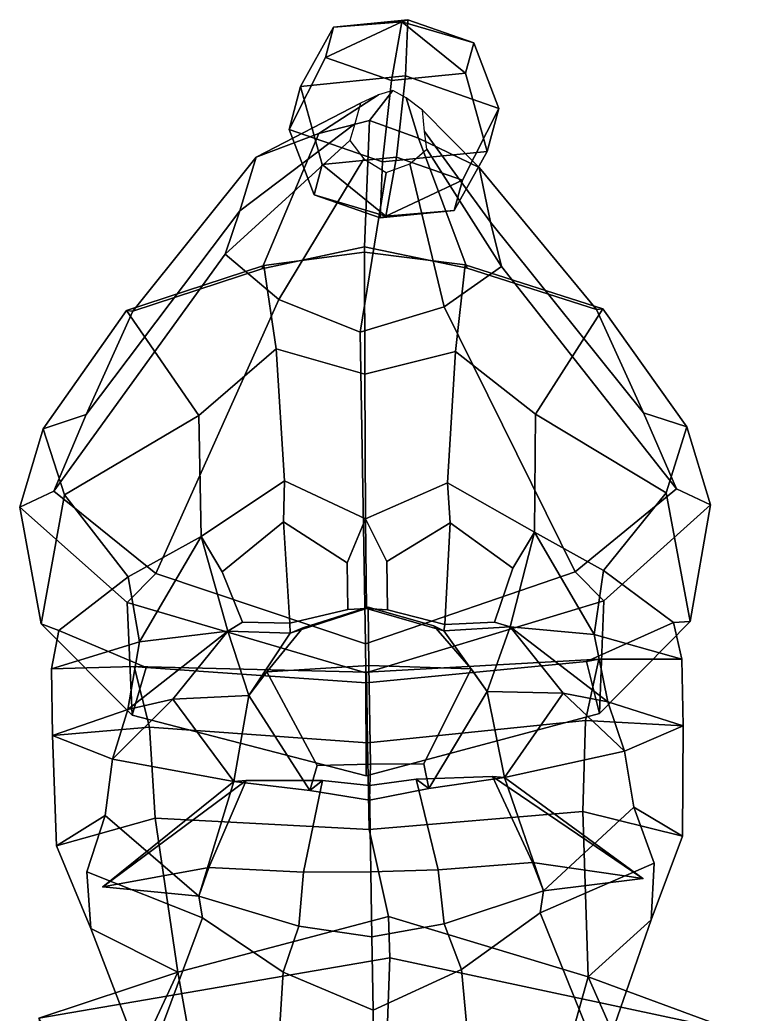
# Model space of a CAD drawing. Extents: x -179 to 175, y -153 to 326.
# Drawn here: x -71.5 to 66.9, y 134.4 to 326 of the extents above; entities that cross this region are included whole.
import ezdxf

# ---------------------------------------------------------------- set-up
doc = ezdxf.new("R2010")
doc.units = 0

msp = doc.modelspace()

# ---------------------------------------------------------------- linework, layer by layer
for p in [(48.528408, 160.532959, 98.619125), (-55.465328, 158.910126, 98.8069)]:
    msp.add_point(p)
for points in [[(-11.038629, 324.528137, -55.131645), (3.241039, 325.950623, -61.046478), (2.805259, 315.144165, -72.5009), (-17.389252, 313.132507, -64.136131)], [(2.121485, 325.576447, -45.000076), (3.241039, 325.950623, -61.046478), (-11.038629, 324.528137, -55.131645)], [(2.121485, 325.576447, -45.000076), (15.951421, 321.518158, -53.318748), (3.241039, 325.950623, -61.046478)], [(15.951421, 321.518158, -53.318748), (20.780434, 308.875732, -61.572308), (2.805259, 315.144165, -72.5009), (3.241039, 325.950623, -61.046478)], [(-19.608593, 304.852386, -44.842716), (-12.607933, 318.673248, -41.489193), (-11.038629, 324.528137, -55.131645), (-17.389252, 313.132507, -64.136131)], [(0.102423, 314.240784, -33.76152), (2.121485, 325.576447, -45.000076), (-12.607933, 318.673248, -41.489193)], [(-12.607933, 318.673248, -41.489193), (2.121485, 325.576447, -45.000076), (-11.038629, 324.528137, -55.131645)], [(0.102423, 314.240784, -33.76152), (14.382116, 315.663239, -39.676296), (2.121485, 325.576447, -45.000076)], [(14.382116, 315.663239, -39.676296), (15.951421, 321.518158, -53.318748), (2.121485, 325.576447, -45.000076)], [(18.561092, 300.595612, -42.278896), (20.780434, 308.875732, -61.572308), (15.951421, 321.518158, -53.318748), (14.382116, 315.663239, -39.676296)], [(-1.633412, 298.583954, -33.914158), (0.102423, 314.240784, -33.76152), (-12.607933, 318.673248, -41.489193), (-19.608593, 304.852386, -44.842716)], [(-13.210246, 298.064819, -66.73867), (-17.389252, 313.132507, -64.136131), (2.805259, 315.144165, -72.5009), (1.069422, 299.487305, -72.653503)], [(-1.633412, 298.583954, -33.914158), (18.561092, 300.595612, -42.278896), (14.382116, 315.663239, -39.676296), (0.102423, 314.240784, -33.76152)], [(13.779801, 295.05481, -64.925774), (1.069422, 299.487305, -72.653503), (2.805259, 315.144165, -72.5009), (20.780434, 308.875732, -61.572308)], [(-19.608593, 304.852386, -44.842716), (-17.389252, 313.132507, -64.136131), (-13.210246, 298.064819, -66.73867), (-14.779551, 292.2099, -53.096222)], [(0.355708, 312.353241, -40.816219), (-2.411127, 311.500183, -41.508045), (-13.869087, 304.034882, 12.179085), (-4.150543, 306.562408, 15.036867)], [(0.355708, 312.353241, -40.816219), (-4.150543, 306.562408, 15.036867), (5.314812, 303.160522, 12.724264), (2.934606, 310.904022, -41.148975)], [(-2.411127, 311.500183, -41.508045), (-5.884689, 309.897125, -42.608356), (-25.973539, 299.496613, 7.411514), (-13.869087, 304.034882, 12.179085)], [(2.934606, 310.904022, -41.148975), (5.314812, 303.160522, 12.724264), (16.98542, 297.538635, 8.632348), (6.086136, 308.562103, -41.804287)], [(-5.884689, 309.897125, -42.608356), (-6.96007, 305.917358, -44.46629), (-29.089338, 289.155029, -1.788122), (-25.973539, 299.496613, 7.411514)], [(6.086136, 308.562103, -41.804287), (16.98542, 297.538635, 8.632348), (19.207642, 286.953766, -0.415589), (6.498233, 304.416473, -43.562309)], [(18.561092, 300.595612, -42.278896), (12.210497, 289.199921, -51.283325), (13.779801, 295.05481, -64.925774), (20.780434, 308.875732, -61.572308)], [(-5.097145, 282.195831, 72.495621), (-4.150543, 306.562408, 15.036867), (-13.869087, 304.034882, 12.179085), (-24.873465, 278.001556, 66.318176)], [(-5.097145, 282.195831, 72.495621), (14.702819, 278.138794, 66.302299), (5.314812, 303.160522, 12.724264), (-4.150543, 306.562408, 15.036867)], [(-6.96007, 305.917358, -44.46629), (-7.9085, 302.716156, -45.970417), (-31.89329, 280.826294, -9.217199), (-29.089338, 289.155029, -1.788122)], [(-1.633412, 298.583954, -33.914158), (-19.608593, 304.852386, -44.842716), (-14.779551, 292.2099, -53.096222), (-2.069194, 287.777466, -45.368549)], [(-49.709743, 269.853973, 56.167973), (-24.873465, 278.001556, 66.318176), (-13.869087, 304.034882, 12.179085), (-25.973539, 299.496613, 7.411514)], [(-7.9085, 302.716156, -45.970417), (-5.194174, 299.180786, -47.196125), (-21.566402, 272.089142, -16.107912), (-31.89329, 280.826294, -9.217199)], [(39.586857, 270.163605, 56.132149), (16.98542, 297.538635, 8.632348), (5.314812, 303.160522, 12.724264), (14.702819, 278.138794, 66.302299)], [(6.498233, 304.416473, -43.562309), (19.207642, 286.953766, -0.415589), (21.290804, 278.402283, -7.705781), (6.911633, 301.063385, -44.974964)], [(6.911633, 301.063385, -44.974964), (21.290804, 278.402283, -7.705781), (10.259311, 270.638611, -15.20347), (3.674291, 298.191772, -46.600441)], [(-58.689148, 249.893005, 36.146328), (-49.709743, 269.853973, 56.167973), (-25.973539, 299.496613, 7.411514), (-29.089338, 289.155029, -1.788122)], [(-5.194174, 299.180786, -47.196125), (-0.936113, 296.528107, -47.858719), (-5.890884, 265.805664, -20.502378), (-21.566402, 272.089142, -16.107912)], [(-0.949656, 288.151611, -61.414898), (-13.210246, 298.064819, -66.73867), (1.069422, 299.487305, -72.653503)], [(-1.633412, 298.583954, -33.914158), (-2.069194, 287.777466, -45.368549), (12.210497, 289.199921, -51.283325), (18.561092, 300.595612, -42.278896)], [(-0.949656, 288.151611, -61.414898), (1.069422, 299.487305, -72.653503), (13.779801, 295.05481, -64.925774)], [(-14.779551, 292.2099, -53.096222), (-13.210246, 298.064819, -66.73867), (-0.949656, 288.151611, -61.414898)], [(3.674291, 298.191772, -46.600441), (10.259311, 270.638611, -15.20347), (-5.890884, 265.805664, -20.502378), (-0.936113, 296.528107, -47.858719)], [(48.688404, 250.26535, 36.103249), (19.207642, 286.953766, -0.415589), (16.98542, 297.538635, 8.632348), (39.586857, 270.163605, 56.132149)], [(12.210497, 289.199921, -51.283325), (-0.949656, 288.151611, -61.414898), (13.779801, 295.05481, -64.925774)], [(-2.069194, 287.777466, -45.368549), (-14.779551, 292.2099, -53.096222), (-0.949656, 288.151611, -61.414898)], [(-64.915215, 235.153809, 18.206783), (-58.689148, 249.893005, 36.146328), (-29.089338, 289.155029, -1.788122), (-31.89329, 280.826294, -9.217199)], [(-2.069194, 287.777466, -45.368549), (-0.949656, 288.151611, -61.414898), (12.210497, 289.199921, -51.283325)], [(55.00214, 235.56958, 18.158676), (21.290804, 278.402283, -7.705781), (19.207642, 286.953766, -0.415589), (48.688404, 250.26535, 36.103249)], [(-5.091762, 281.19873, 77.296799), (-5.097145, 282.195831, 72.495621), (-24.873465, 278.001556, 66.318176), (-24.484749, 278.608337, 71.683823)], [(-5.091762, 281.19873, 77.296799), (14.31421, 278.742889, 71.668259), (14.702819, 278.138794, 66.302299), (-5.097145, 282.195831, 72.495621)], [(-45.278042, 219.291321, 3.594768), (-64.915215, 235.153809, 18.206783), (-31.89329, 280.826294, -9.217199), (-21.566402, 272.089142, -16.107912)], [(-5.003498, 257.700287, 94.206841), (-5.091762, 281.19873, 77.296799), (-24.484749, 278.608337, 71.683823), (-22.066484, 262.584198, 86.290298)], [(-5.003498, 257.700287, 94.206841), (12.425025, 262.051819, 86.752777), (14.31421, 278.742889, 71.668259), (-5.091762, 281.19873, 77.296799)], [(-22.066484, 262.584198, 86.290298), (-24.484749, 278.608337, 71.683823), (-50.950268, 269.942322, 61.501053), (-36.964828, 249.726318, 81.049744)], [(-24.484749, 278.608337, 71.683823), (-24.873465, 278.001556, 66.318176), (-49.709743, 269.853973, 56.167973), (-50.950268, 269.942322, 61.501053)], [(35.463718, 219.571289, 3.562376), (10.259311, 270.638611, -15.20347), (21.290804, 278.402283, -7.705781), (55.00214, 235.56958, 18.158676)], [(12.425025, 262.051819, 86.752777), (27.873831, 249.951172, 81.023735), (40.83102, 270.26059, 61.464233), (14.31421, 278.742889, 71.668259)], [(14.31421, 278.742889, 71.668259), (40.83102, 270.26059, 61.464233), (39.586857, 270.163605, 56.132149), (14.702819, 278.138794, 66.302299)], [(-4.865155, 205.712341, -10.293359), (-45.278042, 219.291321, 3.594768), (-21.566402, 272.089142, -16.107912), (-5.890884, 265.805664, -20.502378)], [(-4.865155, 205.712341, -10.293359), (-5.890884, 265.805664, -20.502378), (10.259311, 270.638611, -15.20347), (35.463718, 219.571289, 3.562376)], [(27.873831, 249.951172, 81.023735), (53.006638, 234.81311, 68.529198), (56.997864, 247.552002, 39.404831), (40.83102, 270.26059, 61.464233)], [(40.83102, 270.26059, 61.464233), (56.997864, 247.552002, 39.404831), (48.688404, 250.26535, 36.103249), (39.586857, 270.163605, 56.132149)], [(-36.964828, 249.726318, 81.049744), (-50.950268, 269.942322, 61.501053), (-66.976944, 247.122131, 39.454567), (-62.874096, 234.411285, 68.575691)], [(-50.950268, 269.942322, 61.501053), (-49.709743, 269.853973, 56.167973), (-58.689148, 249.893005, 36.146328), (-66.976944, 247.122131, 39.454567)], [(-22.066484, 262.584198, 86.290298), (-36.964828, 249.726318, 81.049744), (-36.569397, 226.414734, 88.331268), (-20.468182, 237.134766, 98.14547)], [(-5.003498, 257.700287, 94.206841), (-22.066484, 262.584198, 86.290298), (-20.468182, 237.134766, 98.14547), (-4.886573, 229.793457, 101.790504)], [(-5.003498, 257.700287, 94.206841), (-4.886573, 229.793457, 101.790504), (10.891205, 236.775879, 98.267174), (12.425025, 262.051819, 86.752777)], [(12.425025, 262.051819, 86.752777), (10.891205, 236.775879, 98.267174), (27.677813, 227.261353, 88.233315), (27.873831, 249.951172, 81.023735)], [(-66.976944, 247.122131, 39.454567), (-58.689148, 249.893005, 36.146328), (-64.915215, 235.153809, 18.206783), (-71.458794, 232.038757, 18.415075)], [(-50.590118, 218.617676, 73.258644), (-36.569397, 226.414734, 88.331268), (-36.964828, 249.726318, 81.049744), (-62.874096, 234.411285, 68.575691)], [(40.951084, 219.823944, 73.119072), (53.006638, 234.81311, 68.529198), (27.873831, 249.951172, 81.023735), (27.677813, 227.261353, 88.233315)], [(56.997864, 247.552002, 39.404831), (61.567333, 232.5, 18.361708), (55.00214, 235.56958, 18.158676), (48.688404, 250.26535, 36.103249)], [(53.006638, 234.81311, 68.529198), (57.654568, 210.022705, 39.934814), (61.567333, 232.5, 18.361708), (56.997864, 247.552002, 39.404831)], [(-62.874096, 234.411285, 68.575691), (-66.976944, 247.122131, 39.454567), (-71.458794, 232.038757, 18.415075), (-67.37294, 209.589172, 39.984974)], [(-20.69215, 229.250916, 98.695961), (-20.468182, 237.134766, 98.14547), (-36.569397, 226.414734, 88.331268), (-32.496357, 219.624237, 89.928749)], [(-20.69215, 229.250916, 98.695961), (-8.414274, 221.311951, 101.251411), (-4.886573, 229.793457, 101.790504), (-20.468182, 237.134766, 98.14547)], [(11.432409, 229.038452, 98.51815), (10.891205, 236.775879, 98.267174), (-4.886573, 229.793457, 101.790504), (-0.793841, 221.570068, 101.403061)], [(11.432409, 229.038452, 98.51815), (23.468939, 220.328552, 87.327057), (27.677813, 227.261353, 88.233315), (10.891205, 236.775879, 98.267174)], [(-71.458794, 232.038757, 18.415075), (-64.915215, 235.153809, 18.206783), (-45.278042, 219.291321, 3.594768), (-50.787613, 213.686584, 2.960752)], [(-62.874096, 234.411285, 68.575691), (-67.37294, 209.589172, 39.984974), (-63.976238, 208.264801, 38.440434), (-50.590118, 218.617676, 73.258644)], [(61.567333, 232.5, 18.361708), (41.011517, 214.004883, 2.923924), (35.463718, 219.571289, 3.562376), (55.00214, 235.56958, 18.158676)], [(53.006638, 234.81311, 68.529198), (40.951084, 219.823944, 73.119072), (54.429115, 209.825073, 38.259903), (57.654568, 210.022705, 39.934814)], [(-67.37294, 209.589172, 39.984974), (-71.458794, 232.038757, 18.415075), (-50.787613, 213.686584, 2.960752), (-49.810093, 192.011719, 20.476164)], [(57.654568, 210.022705, 39.934814), (40.198391, 192.323792, 20.440054), (41.011517, 214.004883, 2.923924), (61.567333, 232.5, 18.361708)], [(-19.486719, 209.693115, 99.117142), (-20.69215, 229.250916, 98.695961), (-32.496357, 219.624237, 89.928749), (-28.589764, 209.894226, 93.967674)], [(-8.414274, 221.311951, 101.251411), (-20.69215, 229.250916, 98.695961), (-19.486719, 209.693115, 99.117142), (-8.271067, 212.353241, 103.137794)], [(-8.271067, 212.353241, 103.137794), (-4.682568, 212.531738, 106.342926), (-4.886573, 229.793457, 101.790504), (-8.414274, 221.311951, 101.251411)], [(-0.644549, 212.24939, 103.530693), (-0.793841, 221.570068, 101.403061), (-4.886573, 229.793457, 101.790504), (-4.682568, 212.531738, 106.342926)], [(-0.793841, 221.570068, 101.403061), (-0.644549, 212.24939, 103.530693), (10.420443, 209.478973, 98.5075), (11.432409, 229.038452, 98.51815)], [(10.420443, 209.478973, 98.5075), (19.965942, 209.894897, 92.130714), (23.468939, 220.328552, 87.327057), (11.432409, 229.038452, 98.51815)], [(-48.446568, 206.141235, 75.383926), (-36.569397, 226.414734, 88.331268), (-50.590118, 218.617676, 73.258644)], [(-31.397972, 208.13678, 95.179039), (-36.569397, 226.414734, 88.331268), (-48.446568, 206.141235, 75.383926)], [(-28.589764, 209.894226, 93.967674), (-32.496357, 219.624237, 89.928749), (-36.569397, 226.414734, 88.331268), (-31.397972, 208.13678, 95.179039)], [(19.965942, 209.894897, 92.130714), (22.988415, 208.985474, 95.080841), (27.677813, 227.261353, 88.233315), (23.468939, 220.328552, 87.327057)], [(22.988415, 208.985474, 95.080841), (39.147465, 207.508148, 75.225769), (27.677813, 227.261353, 88.233315)], [(39.147465, 207.508148, 75.225769), (40.951084, 219.823944, 73.119072), (27.677813, 227.261353, 88.233315)], [(-50.590118, 218.617676, 73.258644), (-63.976238, 208.264801, 38.440434), (-65.342239, 200.906738, 39.554272), (-48.446568, 206.141235, 75.383926)], [(-50.787613, 213.686584, 2.960752), (-45.278042, 219.291321, 3.594768), (-4.865155, 205.712341, -10.293359), (-4.84634, 200.107544, -11.836073)], [(41.011517, 214.004883, 2.923924), (-4.84634, 200.107544, -11.836073), (-4.865155, 205.712341, -10.293359), (35.463718, 219.571289, 3.562376)], [(40.951084, 219.823944, 73.119072), (39.147465, 207.508148, 75.225769), (56.068779, 202.801361, 39.335056), (54.429115, 209.825073, 38.259903)], [(-49.810093, 192.011719, 20.476164), (-50.787613, 213.686584, 2.960752), (-4.84634, 200.107544, -11.836073), (-4.770953, 180.275482, 4.664675)], [(-4.216829, 201.550476, 126.258919), (-4.402441, 212.812927, 120.798225), (-16.969814, 208.80072, 117.722473), (-23.910748, 200.321411, 119.90889)], [(-4.402441, 212.812927, 120.798225), (-4.682568, 212.531738, 106.342926), (-19.419477, 207.773743, 101.549706), (-16.969814, 208.80072, 117.722473)], [(40.198391, 192.323792, 20.440054), (-4.770953, 180.275482, 4.664675), (-4.84634, 200.107544, -11.836073), (41.011517, 214.004883, 2.923924)], [(-4.402441, 212.812927, 120.798225), (8.272817, 209.194641, 117.676895), (10.178228, 208.235596, 101.496262), (-4.682568, 212.531738, 106.342926)], [(-4.216829, 201.550476, 126.258919), (15.482795, 200.936127, 119.837761), (8.272817, 209.194641, 117.676895), (-4.402441, 212.812927, 120.798225)], [(-19.486719, 209.693115, 99.117142), (-19.419477, 207.773743, 101.549706), (-4.682568, 212.531738, 106.342926), (-8.271067, 212.353241, 103.137794)], [(10.420443, 209.478973, 98.5075), (-0.644549, 212.24939, 103.530693), (-4.682568, 212.531738, 106.342926), (10.178228, 208.235596, 101.496262)], [(-67.37294, 209.589172, 39.984974), (-49.810093, 192.011719, 20.476164), (-47.154434, 201.194794, 13.590342), (-63.976238, 208.264801, 38.440434)], [(-19.486719, 209.693115, 99.117142), (-28.589764, 209.894226, 93.967674), (-31.397972, 208.13678, 95.179039), (-19.419477, 207.773743, 101.549706)], [(15.482795, 200.936127, 119.837761), (18.522247, 196.513611, 102.776306), (10.178228, 208.235596, 101.496262), (8.272817, 209.194641, 117.676895)], [(10.420443, 209.478973, 98.5075), (10.178228, 208.235596, 101.496262), (22.988415, 208.985474, 95.080841), (19.965942, 209.894897, 92.130714)], [(18.522247, 196.513611, 102.776306), (22.988415, 208.985474, 95.080841), (10.178228, 208.235596, 101.496262)], [(33.15461, 196.240845, 99.753197), (22.988415, 208.985474, 95.080841), (18.522247, 196.513611, 102.776306)], [(33.15461, 196.240845, 99.753197), (41.794693, 194.518127, 76.576584), (22.988415, 208.985474, 95.080841)], [(41.794693, 194.518127, 76.576584), (39.147465, 207.508148, 75.225769), (22.988415, 208.985474, 95.080841)], [(57.654568, 210.022705, 39.934814), (54.429115, 209.825073, 38.259903), (37.673866, 202.312622, 13.461006), (40.198391, 192.323792, 20.440054)], [(56.068779, 202.801361, 39.335056), (40.030704, 202.782593, 9.348845), (37.673866, 202.312622, 13.461006), (54.429115, 209.825073, 38.259903)], [(-65.342239, 200.906738, 39.554272), (-63.976238, 208.264801, 38.440434), (-47.154434, 201.194794, 13.590342), (-49.419754, 201.386719, 9.510355)], [(-50.682281, 193.075012, 76.743553), (-31.397972, 208.13678, 95.179039), (-48.446568, 206.141235, 75.383926)], [(-42.016544, 195.067749, 99.888924), (-31.397972, 208.13678, 95.179039), (-50.682281, 193.075012, 76.743553)], [(-42.016544, 195.067749, 99.888924), (-27.389, 195.79718, 102.859207), (-31.397972, 208.13678, 95.179039)], [(-27.389, 195.79718, 102.859207), (-19.419477, 207.773743, 101.549706), (-31.397972, 208.13678, 95.179039)], [(-23.910748, 200.321411, 119.90889), (-16.969814, 208.80072, 117.722473), (-19.419477, 207.773743, 101.549706), (-27.389, 195.79718, 102.859207)], [(39.147465, 207.508148, 75.225769), (41.794693, 194.518127, 76.576584), (56.297802, 189.947266, 43.015793), (56.068779, 202.801361, 39.335056)], [(-48.446568, 206.141235, 75.383926), (-65.342239, 200.906738, 39.554272), (-65.156776, 188.051941, 43.235092), (-50.682281, 193.075012, 76.743553)], [(-65.156776, 188.051941, 43.235092), (-65.342239, 200.906738, 39.554272), (-49.419754, 201.386719, 9.510355), (-46.491585, 189.640869, 9.375764)], [(-49.810093, 192.011719, 20.476164), (-4.770953, 180.275482, 4.664675), (-4.735334, 198.218567, -2.908606), (-47.154434, 201.194794, 13.590342)], [(-49.419754, 201.386719, 9.510355), (-47.154434, 201.194794, 13.590342), (-4.735334, 198.218567, -2.908606), (-4.693358, 200.277985, -5.539597)], [(-46.491585, 189.640869, 9.375764), (-49.419754, 201.386719, 9.510355), (-4.693358, 200.277985, -5.539597), (-4.475399, 186.663147, -2.495277)], [(-3.927011, 182.527954, 122.364624), (-4.216829, 201.550476, 126.258919), (-23.910748, 200.321411, 119.90889), (-14.208809, 182.284454, 117.127876)], [(40.198391, 192.323792, 20.440054), (37.673866, 202.312622, 13.461006), (-4.735334, 198.218567, -2.908606), (-4.770953, 180.275482, 4.664675)], [(40.030704, 202.782593, 9.348845), (-4.693358, 200.277985, -5.539597), (-4.735334, 198.218567, -2.908606), (37.673866, 202.312622, 13.461006)], [(37.469997, 190.951111, 9.224164), (-4.475399, 186.663147, -2.495277), (-4.693358, 200.277985, -5.539597), (40.030704, 202.782593, 9.348845)], [(-3.927011, 182.527954, 122.364624), (6.338405, 182.605103, 117.090782), (15.482795, 200.936127, 119.837761), (-4.216829, 201.550476, 126.258919)], [(56.297802, 189.947266, 43.015793), (37.469997, 190.951111, 9.224164), (40.030704, 202.782593, 9.348845), (56.068779, 202.801361, 39.335056)], [(-14.208809, 182.284454, 117.127876), (-23.910748, 200.321411, 119.90889), (-27.389, 195.79718, 102.859207), (-15.606469, 177.486267, 104.727455)], [(6.338405, 182.605103, 117.090782), (7.323622, 177.844116, 104.686058), (18.522247, 196.513611, 102.776306), (15.482795, 200.936127, 119.837761)], [(-30.272959, 179.182251, 98.588707), (-27.389, 195.79718, 102.859207), (-42.016544, 195.067749, 99.888924)], [(-15.606469, 177.486267, 104.727455), (-27.389, 195.79718, 102.859207), (-30.272959, 179.182251, 98.588707)], [(7.323622, 177.844116, 104.686058), (21.907793, 179.996521, 98.494492), (18.522247, 196.513611, 102.776306)], [(21.907793, 179.996521, 98.494492), (33.15461, 196.240845, 99.753197), (18.522247, 196.513611, 102.776306)], [(21.907793, 179.996521, 98.494492), (45.009975, 185.042877, 77.112411), (33.15461, 196.240845, 99.753197)], [(45.009975, 185.042877, 77.112411), (41.794693, 194.518127, 76.576584), (33.15461, 196.240845, 99.753197)], [(-53.598392, 183.504089, 77.290459), (-42.016544, 195.067749, 99.888924), (-50.682281, 193.075012, 76.743553)], [(-30.272959, 179.182251, 98.588707), (-42.016544, 195.067749, 99.888924), (-53.598392, 183.504089, 77.290459)], [(41.794693, 194.518127, 76.576584), (45.009975, 185.042877, 77.112411), (56.297802, 189.947266, 43.015793)], [(-50.682281, 193.075012, 76.743553), (-65.156776, 188.051941, 43.235092), (-53.598392, 183.504089, 77.290459)], [(36.959915, 173.407043, 14.184346), (-4.202719, 169.929565, 3.901586), (-4.475399, 186.663147, -2.495277), (37.469997, 190.951111, 9.224164)], [(56.200066, 168.688293, 46.847317), (36.959915, 173.407043, 14.184346), (37.469997, 190.951111, 9.224164), (56.297802, 189.947266, 43.015793)], [(46.787201, 174.232361, 78.543129), (56.200066, 168.688293, 46.847317), (56.297802, 189.947266, 43.015793), (45.009975, 185.042877, 77.112411)], [(-64.381912, 166.80658, 47.065037), (-65.156776, 188.051941, 43.235092), (-46.491585, 189.640869, 9.375764), (-45.416428, 172.121582, 14.333084)], [(-55.032257, 172.643433, 78.726974), (-53.598392, 183.504089, 77.290459), (-65.156776, 188.051941, 43.235092), (-64.381912, 166.80658, 47.065037)], [(-45.416428, 172.121582, 14.333084), (-46.491585, 189.640869, 9.375764), (-4.475399, 186.663147, -2.495277), (-4.202719, 169.929565, 3.901586)], [(46.787201, 174.232361, 78.543129), (45.009975, 185.042877, 77.112411), (21.907793, 179.996521, 98.494492), (29.373459, 158.160736, 107.372421)], [(-55.032257, 172.643433, 78.726974), (-37.021557, 157.124634, 107.492302), (-30.272959, 179.182251, 98.588707), (-53.598392, 183.504089, 77.290459)], [(-3.927011, 182.527954, 122.364624), (-14.208809, 182.284454, 117.127876), (-15.606469, 177.486267, 104.727455), (-4.097642, 175.577026, 110.907349)], [(-3.927011, 182.527954, 122.364624), (-4.097642, 175.577026, 110.907349), (7.323622, 177.844116, 104.686058), (6.338405, 182.605103, 117.090782)], [(4.872773, 179.681335, 112.742477), (9.131325, 162.151398, 125.788239), (27.308279, 163.615906, 116.893402), (19.564211, 180.157715, 112.569466)], [(19.564211, 180.157715, 112.569466), (21.907793, 179.996521, 98.494492), (7.323622, 177.844116, 104.686058), (4.872773, 179.681335, 112.742477)], [(27.308279, 163.615906, 116.893402), (48.528408, 160.532959, 98.619125), (19.564211, 180.157715, 112.569466)], [(19.564211, 180.157715, 112.569466), (48.528408, 160.532959, 98.619125), (21.907793, 179.996521, 98.494492)], [(-35.093235, 162.64209, 117.006073), (-27.884747, 179.417236, 112.655144), (-55.465328, 158.910126, 98.8069)], [(-27.884747, 179.417236, 112.655144), (-30.272959, 179.182251, 98.588707), (-55.465328, 158.910126, 98.8069)], [(-55.465328, 158.910126, 98.8069), (-30.272959, 179.182251, 98.588707), (-37.021557, 157.124634, 107.492302)], [(-13.185069, 179.399536, 112.775085), (-27.884747, 179.417236, 112.655144), (-35.093235, 162.64209, 117.006073), (-16.847443, 161.746002, 125.835152)], [(-27.884747, 179.417236, 112.655144), (-13.185069, 179.399536, 112.775085), (-15.606469, 177.486267, 104.727455), (-30.272959, 179.182251, 98.588707)], [(-16.847443, 161.746002, 125.835152), (-3.854863, 161.825195, 126.514259), (-4.133938, 178.451874, 115.651634), (-13.185069, 179.399536, 112.775085)], [(-4.133938, 178.451874, 115.651634), (-4.097642, 175.577026, 110.907349), (-15.606469, 177.486267, 104.727455), (-13.185069, 179.399536, 112.775085)], [(9.131325, 162.151398, 125.788239), (4.872773, 179.681335, 112.742477), (-4.133938, 178.451874, 115.651634), (-3.854863, 161.825195, 126.514259)], [(-4.133938, 178.451874, 115.651634), (4.872773, 179.681335, 112.742477), (7.323622, 177.844116, 104.686058), (-4.097642, 175.577026, 110.907349)], [(48.528408, 160.532959, 98.619125), (29.373459, 158.160736, 107.372421), (21.907793, 179.996521, 98.494492)], [(-57.793228, 150.878113, 53.044552), (-58.57819, 161.767639, 83.176773), (-55.032257, 172.643433, 78.726974), (-64.381912, 166.80658, 47.065037)], [(-55.032257, 172.643433, 78.726974), (-58.57819, 161.767639, 83.176773), (-36.287865, 152.899567, 98.909851), (-37.021557, 157.124634, 107.492302)], [(37.993725, 141.572754, 27.059458), (-0.451667, 153.198608, 4.024922), (-4.202719, 169.929565, 3.901586), (36.959915, 173.407043, 14.184346)], [(46.787201, 174.232361, 78.543129), (29.373459, 158.160736, 107.372421), (28.740978, 153.914368, 98.792442), (50.686806, 163.472748, 82.979485)], [(50.133221, 152.562317, 52.849682), (37.993725, 141.572754, 27.059458), (36.959915, 173.407043, 14.184346), (56.200066, 168.688293, 46.847317)], [(50.133221, 152.562317, 52.849682), (56.200066, 168.688293, 46.847317), (46.787201, 174.232361, 78.543129), (50.686806, 163.472748, 82.979485)], [(-57.793228, 150.878113, 53.044552), (-64.381912, 166.80658, 47.065037), (-45.416428, 172.121582, 14.333084), (-41.058533, 142.458862, 26.697342)], [(-41.058533, 142.458862, 26.697342), (-45.416428, 172.121582, 14.333084), (-4.202719, 169.929565, 3.901586), (-0.451667, 153.198608, 4.024922)], [(9.131325, 162.151398, 125.788239), (10.278892, 151.792236, 117.015129), (29.373459, 158.160736, 107.372421), (27.308279, 163.615906, 116.893402)], [(29.373459, 158.160736, 107.372421), (48.528408, 160.532959, 98.619125), (27.308279, 163.615906, 116.893402)], [(28.740978, 153.914368, 98.792442), (40.522079, 124.796082, 72.163475), (50.133221, 152.562317, 52.849682), (50.686806, 163.472748, 82.979485)], [(-36.287865, 152.899567, 98.909851), (-58.57819, 161.767639, 83.176773), (-57.793228, 150.878113, 53.044552), (-47.250725, 123.426361, 72.32196)], [(-37.021557, 157.124634, 107.492302), (-35.093235, 162.64209, 117.006073), (-55.465328, 158.910126, 98.8069)], [(-16.847443, 161.746002, 125.835152), (-35.093235, 162.64209, 117.006073), (-37.021557, 157.124634, 107.492302), (-17.702883, 151.355591, 117.065651)], [(-3.854863, 161.825195, 126.514259), (-16.847443, 161.746002, 125.835152), (-17.702883, 151.355591, 117.065651), (-3.665395, 149.255981, 122.816452)], [(-3.854863, 161.825195, 126.514259), (-3.665395, 149.255981, 122.816452), (10.278892, 151.792236, 117.015129), (9.131325, 162.151398, 125.788239)], [(-20.741039, 142.451538, 120.157394), (-17.702883, 151.355591, 117.065651), (-37.021557, 157.124634, 107.492302), (-36.287865, 152.899567, 98.909851)], [(13.604537, 142.987518, 120.095383), (28.740978, 153.914368, 98.792442), (29.373459, 158.160736, 107.372421), (10.278892, 151.792236, 117.015129)], [(17.401615, 102.25235, 106.735619), (40.522079, 124.796082, 72.163475), (28.740978, 153.914368, 98.792442), (13.604537, 142.987518, 120.095383)], [(-0.194174, 145.24527, -6.359089), (-67.81575, 133.595062, -3.851101), (-41.058533, 142.458862, 26.697342), (-0.451667, 153.198608, 4.024922)], [(-23.313429, 101.616974, 106.809135), (-20.741039, 142.451538, 120.157394), (-36.287865, 152.899567, 98.909851), (-47.250725, 123.426361, 72.32196)], [(-3.437165, 135.162109, 127.409492), (-3.665395, 149.255981, 122.816452), (-17.702883, 151.355591, 117.065651), (-20.741039, 142.451538, 120.157394)], [(-3.437165, 135.162109, 127.409492), (13.604537, 142.987518, 120.095383), (10.278892, 151.792236, 117.015129), (-3.665395, 149.255981, 122.816452)], [(-0.451667, 153.198608, 4.024922), (37.993725, 141.572754, 27.059458), (66.880241, 130.924103, -4.200676), (-0.194174, 145.24527, -6.359089)], [(40.522079, 124.796082, 72.163475), (30.495691, 114.709564, 57.072216), (37.993725, 141.572754, 27.059458), (50.133221, 152.562317, 52.849682)], [(-47.250725, 123.426361, 72.32196), (-57.793228, 150.878113, 53.044552), (-41.058533, 142.458862, 26.697342), (-35.985367, 114.214386, 57.129509)], [(-0.194174, 145.24527, -6.359089), (-0.745047, 130.986633, -56.122093), (-61.770931, 123.786438, -48.887642), (-67.81575, 133.595062, -3.851101)], [(-0.194174, 145.24527, -6.359089), (66.880241, 130.924103, -4.200676), (59.035461, 122.208252, -48.643177), (-0.745047, 130.986633, -56.122093)], [(-67.81575, 133.595062, -3.851101), (-62.634445, 96.137451, 51.956749), (-41.058533, 142.458862, 26.697342)], [(-62.634445, 96.137451, 51.956749), (-35.985367, 114.214386, 57.129509), (-41.058533, 142.458862, 26.697342)], [(-2.759296, 89.874603, 111.431335), (-3.437165, 135.162109, 127.409492), (-20.741039, 142.451538, 120.157394), (-23.313429, 101.616974, 106.809135)], [(-2.759296, 89.874603, 111.431335), (17.401615, 102.25235, 106.735619), (13.604537, 142.987518, 120.095383), (-3.437165, 135.162109, 127.409492)], [(58.851517, 94.226227, 52.01215), (37.993725, 141.572754, 27.059458), (30.495691, 114.709564, 57.072216)], [(66.880241, 130.924103, -4.200676), (37.993725, 141.572754, 27.059458), (58.851517, 94.226227, 52.01215)]]:
    msp.add_3dface(points)

doc.saveas('drawing.dxf')
